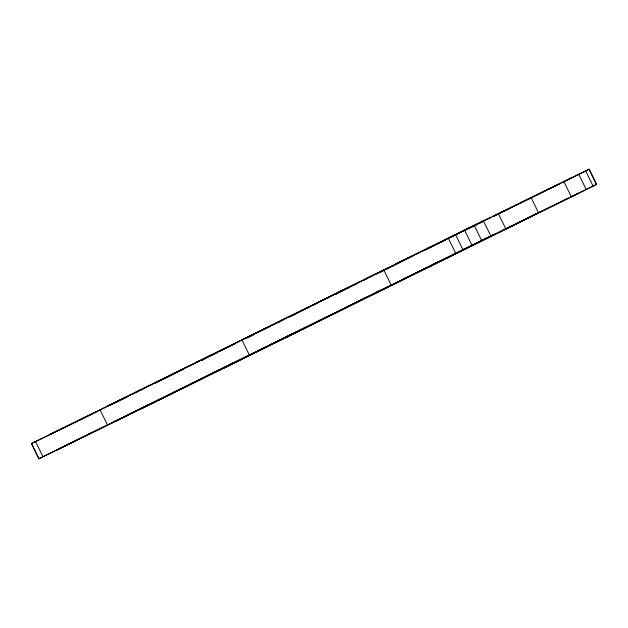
<?xml version="1.0" encoding="UTF-8"?>
<svg xmlns="http://www.w3.org/2000/svg" width="628" height="628" viewBox="0 0 628 628"><rect width="100%" height="100%" fill="white"/><g stroke="black" fill="none" stroke-linecap="round" stroke-linejoin="round"><path stroke-width="0.94" d="M31.4 443.627L483.419 220.852L490.845 236.002L38.826 458.785L31.4 443.627L88.627 415.697M548.44 189.326L589.174 169.215L596.6 184.373L150.469 404.165M108.887 405.476L108.063 405.869M134.102 393.426L134.777 393.104M140.13 390.169L138.702 390.851M166.616 377.012L168.076 376.313M197.859 361.712L196.431 362.395L199.578 360.872M224.377 348.532L225.805 347.849M255.58 333.256L254.152 333.939M282.058 320.099L283.526 319.393M147.556 405.327L146.128 406.01M174.074 392.147L175.502 391.464M205.278 376.871L203.849 377.554M231.803 363.691L233.231 363.008M230.452 364.837L229.024 365.52M256.97 351.664L258.398 350.981M263.006 348.407L261.578 349.089M289.524 335.234L290.952 334.551M288.174 336.38L286.745 337.063M314.659 323.232L316.127 322.525M486.48 219.423L485.051 220.106M345.902 307.924L344.474 308.607M372.38 294.767L373.848 294.061M538.165 194.217L539.593 193.534M569.376 178.933L567.947 179.616M493.898 234.574L492.47 235.257M545.559 209.399L547.019 208.692M576.802 194.091L575.374 194.774M68.13 425.588L82.174 418.719M107.906 405.947L107.474 406.159M110.355 404.77L109.115 405.366L116.156 401.881M125.851 397.124L151.073 384.752M137.815 391.228L180.927 370.033M164.929 377.836L189.177 365.991M183.58 368.667L191.202 364.939M195.536 362.772L237.643 342.072M222.657 349.372L257.299 332.416M241.301 340.211L242.502 339.622M253.257 334.316L287.012 317.697M280.378 320.916L289.327 316.504M310.986 305.86L342.142 290.56L322.525 300.333L329.394 296.981M347.049 288.048L338.099 292.46L341.255 290.937M404.777 259.592L395.828 264.003L398.976 262.48M472.201 226.378L589.174 169.215M64.464 427.448L65.477 426.954M75.179 422.197L84.128 417.785L80.981 419.308M132.901 393.74L133.599 393.395M135.138 392.641L141.85 389.329M149.346 385.702L168.971 375.929M192.867 364.177L189.766 365.7M194.405 363.424L195.803 362.733M226.692 347.472L206.235 357.662L227.65 347.206M238.051 341.875L238.648 341.577M284.421 319.016L263.956 329.205L278.518 322.093M363.8 279.907L371.297 276.202M372.051 275.841L372.749 275.496L371.886 275.92M411.827 256.2L397.775 263.069M421.529 251.451L422.228 251.106M423.759 250.344L430.47 247.04L427.323 248.562M457.592 233.64L437.135 243.829L472.068 226.724L463.668 230.861M469.548 227.744L463.668 230.625M479.25 222.995L488.199 218.583M494.856 215.373L504.096 210.82M116.486 402.03L125.718 397.477L80.086 419.692L93.352 413.208M175.047 373.158L183.447 369.013L155.359 382.774M290.497 316.237L298.889 312.1L290.324 316.284M348.218 287.781L356.618 283.644L330.917 296.188M405.107 259.733L413.499 255.596L368.707 277.395L381.973 270.919M520.557 202.82L529.789 198.267M135.53 392.743L137.54 391.762L136.849 392.06M140.625 390.2L141.324 389.855M158.774 381.369L160.313 380.607M162.55 379.508L183.368 369.17M181.359 370.206L183.062 369.366M190.802 365.465L190.37 365.677M192.655 364.578L193.063 364.373M193.879 363.942L194.578 363.596M205.497 358.305L206.102 358.007L200.497 360.684M209.352 356.343L209.948 356.052M215.804 353.258L216.503 352.912M219.572 351.397L220.271 351.052M222.194 350.071L222.61 349.867M225.821 348.226L235.194 343.602M245.901 338.39L254.536 334.041M256.075 333.28L257.04 332.809M262.81 330.045L263.634 329.645M266.664 328.091L267.073 327.887M278 322.588L278.699 322.25M279.507 321.819L279.923 321.615M281.776 320.727L282.474 320.382M290.364 316.402L296.33 313.466M306.252 308.544L308.105 307.665M310.028 306.684L310.727 306.338L297.154 313.058M313.796 304.823L314.495 304.478M335.721 294.132L336.42 293.786M337.008 293.409L343.83 290.05M363.973 280.088L363.274 280.433L364.138 280.01M365.826 279.201L366.422 278.911L365.677 279.272M367.05 278.573L367.749 278.228M378.676 272.929L379.084 272.725M382.114 271.178L379.869 272.269M382.523 270.974L385.6 269.467M388.975 267.881L389.674 267.536M393.45 265.675L392.751 266.021L403.828 260.51M395.373 264.694L395.97 264.404M423.139 250.949L423.547 250.745M424.771 250.109L427.707 248.664M429.246 247.903L430.219 247.432M435.989 244.677L436.813 244.268M439.835 242.714L440.66 242.314M451.171 237.219L451.87 236.874M452.686 236.442L453.094 236.238M454.947 235.359L455.379 235.139M465.238 230.193L475.098 225.397M479.423 223.168L482.5 221.653M483.199 221.307L483.898 220.962L481.676 222.092M486.975 219.447L487.673 219.101M493.522 216.307L494.534 215.812M505.124 210.616L508.193 209.1M508.9 208.755L509.598 208.418M545.394 190.645L510.179 208.033L518.445 203.998M552.444 187.262L545.826 190.496M556.29 185.299L553.048 186.901M562.146 182.505L571.095 178.093M201.941 360.15L206.298 358.007M249.065 336.922L253.445 334.763M291.102 316.198L295.482 314.039M335.768 294.179L337.519 293.315M347.151 288.566L348.901 287.702M380.427 272.159L382.177 271.296M389.187 267.842L390.938 266.979M431.224 247.118L432.975 246.255M473.261 226.394L477.641 224.235M493.404 216.464L499.535 213.441M501.285 212.578L510.917 207.829M515.298 205.67L519.678 203.511M520.557 203.079L546.698 190.19M65.854 445.495L56.905 449.907L60.053 448.384M75.556 440.738L89.6 433.877M123.575 417.039L114.634 421.451L117.781 419.928M133.277 412.282L190.865 384.171L181.633 388.724M145.233 406.387L188.353 385.192M172.355 392.987L206.997 376.031M191.006 383.826L216.22 371.454M202.962 377.93L264.726 347.567M230.076 364.53L246.678 356.374M248.727 355.37L273.949 342.99M260.683 349.474L322.447 319.11L319.299 320.633M287.805 336.074L296.754 331.663M318.412 321.01L437.371 262.716M354.475 303.206L345.526 307.618L348.673 306.095M412.196 274.742L403.255 279.154L406.402 277.631M479.627 241.537L596.6 184.373M82.606 437.355L91.555 432.943L88.407 434.466M140.327 408.899L149.276 404.487M155.932 401.276L176.397 391.087M234.118 362.631L213.661 372.82L248.594 355.715L222.893 368.267M291.839 334.175L271.382 344.356L306.315 327.259L280.622 339.803M371.226 295.066L380.175 290.654L377.028 292.177M419.253 271.359L405.201 278.228M428.948 266.61L437.897 262.198L434.749 263.721M465.018 248.798L444.553 258.987L479.494 241.882L470.254 246.435M476.974 242.903L433.862 264.098L447.12 257.621M486.676 238.145L495.625 233.734M502.282 230.523L511.514 225.97M123.904 417.18L133.144 412.627L87.512 434.843L100.778 428.367M354.804 303.348L364.044 298.795M412.533 274.891L421.765 270.338L376.133 292.554L389.399 286.078M527.975 217.979L537.215 213.426M148.75 405.005L139.801 409.417L142.948 407.894M155.799 401.622L141.755 408.49M158.452 400.256L174.451 392.461M165.502 396.872L206.471 376.549M213.528 373.165L199.476 380.026M216.173 371.8L241.395 359.42M223.223 368.408L356.845 302.508M271.249 344.709L246.027 357.081M273.902 343.343L299.124 330.964M379.65 291.172L303.756 328.625M444.42 259.333L428.422 267.128M454.123 254.576L495.1 234.26M502.149 230.876L486.15 238.671M511.844 226.119L552.821 205.803M559.87 202.412L534.648 214.792M563.716 200.458L560.466 202.051M569.572 197.663L578.521 193.251M406.497 258.752L422.095 251.106M477.531 223.835L453.549 235.539L456.697 234.016M348.768 287.208L370.795 276.43L369.602 277.019M419.802 252.291L416.568 253.877M547.114 189.805L560.427 183.345M291.047 315.664L324.244 299.375M362.081 280.747L340.054 291.525M489.393 218.261L491.3 217.327M385.341 269.655L387.256 268.721M117.876 401.041L131.181 394.58M316.222 303.638L318.129 302.704M327.62 298.119L329.527 297.177M60.147 429.497L64.048 427.59M73.46 423.036L66.081 426.593M143.043 389.015L144.958 388.073M165.07 378.323L168.288 376.737M212.17 355.032L214.077 354.098M154.449 383.488L156.356 382.554M413.923 273.902L435.95 263.124M484.957 238.985L460.976 250.698L464.123 249.175M356.194 302.366L378.221 291.588M427.228 267.442L421.302 270.354M554.54 204.964L567.853 198.503M298.473 330.823L331.67 314.534M369.507 295.906L347.48 306.684M496.819 233.42L520.793 221.708M510.124 226.959L504.198 229.872M439.09 261.876L461.117 251.098M452.403 255.415L446.477 258.328M381.369 290.332L414.566 274.051M125.294 416.199L138.607 409.739M67.573 444.655L80.886 438.195M208.198 375.709L221.503 369.248M413.876 255.196L415.909 254.199M493.286 216.354L501.78 212.193M433.579 245.784L435.565 244.81M437.598 243.813L439.05 243.169M498.805 213.716L500.791 212.743M375.85 274.24L377.836 273.266M441.084 242.173L443.07 241.199M320.115 301.723L322.148 300.734M381.322 271.626L383.355 270.629M260.408 331.16L262.394 330.187M263.069 329.849L265.88 328.546M267.905 327.549L269.891 326.576M125.255 397.485L109.154 405.358M206.698 357.646L210.184 356.005M66.16 426.616L67.534 425.949M132.681 412.643L116.58 420.517M74.952 441.099L58.859 448.973M163.461 397.909L38.826 458.785M439.694 242.463L426.436 248.939L462.93 230.978M520.11 203.189L522.59 201.981M527.222 199.633L544.821 190.983M423.099 250.619L428.524 247.974M478.991 223.38L480.177 222.807M487.94 218.976L490.311 217.877M502.518 211.832L504.425 210.961M504.99 210.623L508.209 209.053M508.939 208.692L510.415 207.978M511.922 207.264L511.459 207.476M512.511 206.973L513.366 206.549M469.501 228.09L482.767 221.613M421.859 251.553L422.448 251.263M426.161 249.473L427.637 248.751M428.375 248.39L429.371 247.903M430.808 247.142L431.664 246.726M432.59 246.333L434.058 245.619M442.583 241.372L444.059 240.65M444.977 240.265L445.841 239.841M386.33 269.106L388.544 268.03M390.553 267.049L392.021 266.327M287.75 317.336L315.021 303.952L311.873 305.475M364.727 279.719L365.19 279.507M387.523 268.588L388.708 268.015M396.472 264.176L397.061 263.886M243.507 339.128L244.975 338.414M245.713 338.052L266.523 327.84M274.051 324.229L286.046 318.372M314.769 304.344L315.358 304.062M335.768 294.069L347.763 288.158M314.934 304.329L317.14 303.253M192.207 364.452L208.802 356.296M215.467 353.109L235.17 343.485M257.637 332.518L258.493 332.094M267.669 327.596L268.674 327.102M289.21 317.022L291.698 315.813M246.066 338.28L254.466 334.127M257.943 332.424L259.411 331.71M201.69 360.166L203.896 359.09M210.953 355.558L212.421 354.844M213.159 354.482L215.365 353.407M223.293 349.553L223.89 349.262M164.638 378.394L175.416 373.134M60.335 429.474L49.479 434.749L57.855 430.682M61.065 429.112L64.284 427.542M132.649 394.133L133.238 393.842M141.59 389.721L142.187 389.431M155.438 382.939L158.649 381.369M159.653 380.882L164.065 378.723M165.572 378.009L164.622 378.464M166.161 377.718L166.758 377.436M89.49 415.273L96.39 411.905M111.054 404.746L128.395 396.276M516.758 223.607L530.016 217.131M459.029 252.071L472.295 245.587M476.927 243.248L490.185 236.772M463.072 250.164L459.924 251.687M419.198 271.704L432.464 265.228M405.343 278.628L402.195 280.151M197.53 380.961L200.677 379.438M170.408 394.36L183.674 387.884M188.306 385.537L201.564 379.061M510.219 208.072L510.964 207.711M452.498 236.536L453.243 236.175M337.048 293.449L337.793 293.088M279.327 321.905L280.072 321.544M250.227 336.184L250.972 335.823M192.506 364.648L193.251 364.279M52.626 433.226L51.394 433.822M517.645 223.23L518.885 222.634M489.298 237.149L488.058 237.745M431.569 265.605L430.337 266.201M171.303 393.984L172.535 393.379M480.632 222.587L481.127 222.351M395.522 264.631L396.009 264.396M307.956 307.728L307.233 308.073M222.343 350.008L222.838 349.772M589.033 169.309L596.451 184.467M585.681 170.91L593.107 186.069M578.749 174.294L586.175 189.444M563.85 181.563L571.276 196.721M531.084 197.569L538.51 212.727M498.31 213.575L505.736 228.733M474.219 225.35L481.645 240.5M464.539 230.091L471.966 245.242M455.504 234.519L462.93 249.677M448.259 238.083L455.685 253.241M383.771 269.875L391.197 285.034M241.898 339.827L249.324 354.977M100.025 409.77L107.443 424.921M35.529 441.562L42.955 456.713M31.549 443.533L38.967 458.691"/></g></svg>
